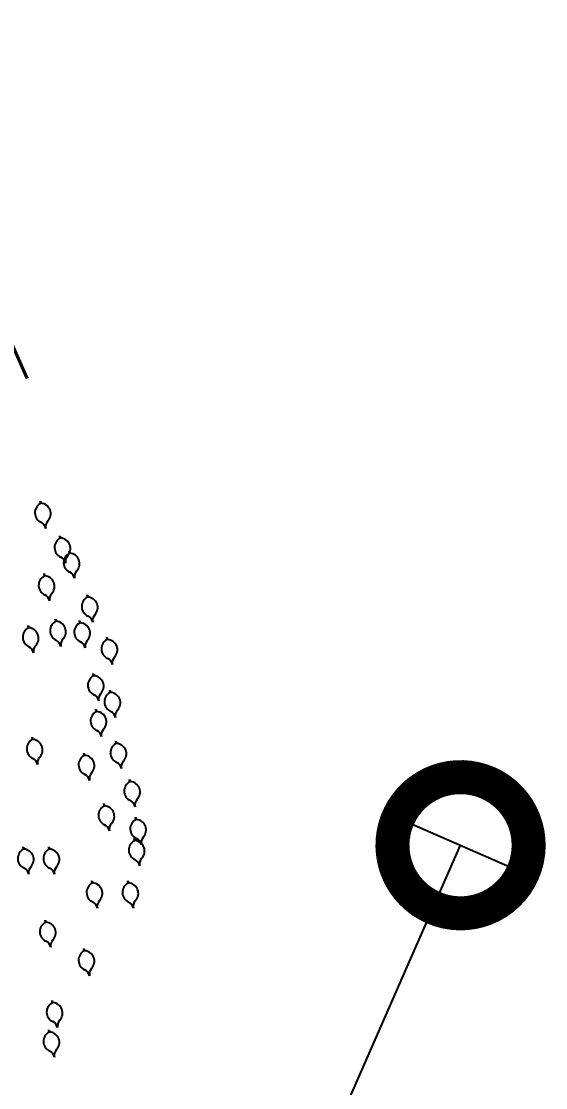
# Model space of a CAD drawing. Extents: x 3907.4 to 3911.57, y -3054.42 to -3053.7.
# Drawn here: x 3907.81451 to 3907.82221, y -3053.90185 to -3053.8862 of the extents above; entities that cross this region are included whole.
import ezdxf

# ---------------------------------------------------------------- set-up
doc = ezdxf.new("R2010")
doc.units = 0
doc.header["$LTSCALE"] = 2
doc.header["$MEASUREMENT"] = 0
doc.layers.get('0').update_dxf_attribs({"linetype": 'CONTINUOUS'})
for name, color, linetype in [('AĞAÇ', 9, 'CONTINUOUS'), ('OLÇÜ', 6, 'CONTINUOUS'), ('TEXT', 11, 'CONTINUOUS')]:
    doc.layers.add(name, color=color, linetype=linetype)
doc.styles.add('KAPı-PEN', font='simplex.shx', dxfattribs={"width": 0.7, "height": 10})

msp = doc.modelspace()

# ---------------------------------------------------------------- linework, layer by layer
at = {"color": 0, "linetype": 'ByBlock', "const_width": 0.002}
msp.add_lwpolyline([(3907.820858029442, -3053.89852113709, 1), (3907.821058759015, -3053.898063198624, 1)], format="xyb", close=True, dxfattribs=at)
at = {"layer": 'AĞAÇ'}
for p, q in [((3907.814792081211, -3053.893273243563), (3907.814787760817, -3053.893239201715)), ((3907.814800344132, -3053.893271611768), (3907.814796633881, -3053.893242377445)), ((3907.815081024201, -3053.893784078673), (3907.815076703807, -3053.893750036826)), ((3907.815089287123, -3053.893782446879), (3907.815085576872, -3053.893753212556)), ((3907.815214382602, -3053.894006180862), (3907.815210062208, -3053.893972139015)), ((3907.815222645523, -3053.894004549068), (3907.815218935273, -3053.893975314745)), ((3907.814847415385, -3053.894338606216), (3907.814843094991, -3053.894304564369)), ((3907.814855678307, -3053.894336974422), (3907.814851968056, -3053.894307740099)), ((3907.815481099403, -3053.894650277436), (3907.815476779009, -3053.894616235588)), ((3907.815489362325, -3053.894648645641), (3907.815485652074, -3053.894619411318)), ((3907.815014345001, -3053.895005641088), (3907.815010024607, -3053.89497159924)), ((3907.815022607922, -3053.895004009293), (3907.815018897672, -3053.89497477497)), ((3907.815369967508, -3053.895027851269), (3907.815365647114, -3053.894993809422)), ((3907.815378230429, -3053.895026219475), (3907.815374520179, -3053.894996985152)), ((3907.814613006818, -3053.895099880302), (3907.814608686424, -3053.895065838455)), ((3907.814621269739, -3053.895098248508), (3907.814617559489, -3053.895069014185)), ((3907.815770042394, -3053.89527216364), (3907.815765722, -3053.895238121793)), ((3907.815778305315, -3053.895270531846), (3907.815774595065, -3053.895241297523)), ((3907.815570004793, -3053.895805209119), (3907.815565684399, -3053.895771167272)), ((3907.815578267714, -3053.895803577324), (3907.815574557464, -3053.895774343001)), ((3907.815814495405, -3053.89604952149), (3907.815810175011, -3053.896015479642)), ((3907.815822758326, -3053.896047889695), (3907.815819048075, -3053.896018655372)), ((3907.815609243781, -3053.896329630577), (3907.815604923388, -3053.89629558873)), ((3907.815617506702, -3053.896327998782), (3907.815613796452, -3053.89629876446)), ((3907.814671608881, -3053.896739547335), (3907.814667288487, -3053.896705505488)), ((3907.814679871802, -3053.896737915541), (3907.814676161552, -3053.896708681218)), ((3907.815902254411, -3053.896798106952), (3907.815897934017, -3053.896764065105)), ((3907.815910517333, -3053.896796475157), (3907.815906807082, -3053.896767240835)), ((3907.815433437277, -3053.896973785616), (3907.815429116883, -3053.896939743769)), ((3907.815441700198, -3053.896972153821), (3907.815437989947, -3053.896942919499)), ((3907.816103438396, -3053.897359924817), (3907.816099118002, -3053.89732588297)), ((3907.816111701317, -3053.897358293023), (3907.816107991066, -3053.8973290587)), ((3907.815725589699, -3053.897715288283), (3907.815721269305, -3053.897681246436)), ((3907.81573385262, -3053.897713656489), (3907.81573014237, -3053.897684422166)), ((3907.816192344101, -3053.897915180291), (3907.816188023708, -3053.897881138444)), ((3907.816200607022, -3053.897913548496), (3907.816196896772, -3053.897884314173)), ((3907.814541967063, -3053.898350321874), (3907.814537646669, -3053.898316280026)), ((3907.814550229984, -3053.898348690079), (3907.814546519734, -3053.898319455756)), ((3907.814918231741, -3053.898350321874), (3907.814913911347, -3053.898316280026)), ((3907.814926494662, -3053.898348690079), (3907.814922784411, -3053.898319455756)), ((3907.816170117596, -3053.89822612358), (3907.816165797202, -3053.898192081733)), ((3907.816178380517, -3053.898224491785), (3907.816174670267, -3053.898195257462)), ((3907.815550641402, -3053.89884769093), (3907.815546321009, -3053.898813649083)), ((3907.815558904324, -3053.898846059135), (3907.815555194073, -3053.898816824812)), ((3907.816078060916, -3053.89884769093), (3907.816073740521, -3053.898813649083)), ((3907.816086323837, -3053.898846059135), (3907.816082613586, -3053.898816824812)), ((3907.814864479689, -3053.899424581264), (3907.814860159295, -3053.899390539417)), ((3907.814872742611, -3053.89942294947), (3907.81486903236, -3053.899393715147)), ((3907.815433437277, -3053.89984320311), (3907.815429116883, -3053.899809161263)), ((3907.815441700198, -3053.899841571316), (3907.815437989947, -3053.899812336993)), ((3907.814964619827, -3053.90060447701), (3907.814960299433, -3053.900570435163)), ((3907.814972882748, -3053.900602845215), (3907.814969172498, -3053.900573610892)), ((3907.814918231741, -3053.90103597035), (3907.814913911347, -3053.901001928502)), ((3907.814926494662, -3053.901034338555), (3907.814922784411, -3053.901005104232))]:
    msp.add_line(p, q, dxfattribs=at)
for centre, radius, start, end in [((3907.814862173795, -3053.893410416055), 0.000154043055683673, 117.0661848723325, 245.5617558112027), ((3907.814787658626, -3053.893425131607), 0.000154043055683673, 316.7807498823022, 85.276320846058), ((3907.814747227611, -3053.893663364581), 0.0001237978734287271, 11.1712527772592, 65.56175581120272), ((3907.814990132034, -3053.893615394848), 0.0001237978734287271, 136.7807498823022, 191.1712527772592), ((3907.815151116786, -3053.893921251165), 0.000154043055683673, 117.0661848723325, 245.5617558112027), ((3907.815076601617, -3053.893935966717), 0.000154043055683673, 316.7807498823022, 85.276320846058), ((3907.815036170602, -3053.894174199691), 0.0001237978734287271, 11.1712527772592, 65.56175581120272), ((3907.815284475186, -3053.894143353355), 0.000154043055683673, 117.0661848723325, 245.5617558112027), ((3907.815279075025, -3053.894126229959), 0.0001237978734287271, 136.7807498823022, 191.1712527772592), ((3907.815209960017, -3053.894158068907), 0.000154043055683673, 316.7807498823022, 85.276320846058), ((3907.815412433425, -3053.894348332148), 0.0001237978734287271, 136.7807498823022, 191.1712527772592), ((3907.81491750797, -3053.894475778709), 0.000154043055683673, 117.0661848723325, 245.5617558112027), ((3907.814842992801, -3053.89449049426), 0.000154043055683673, 316.7807498823022, 85.276320846058), ((3907.815169529002, -3053.89439630188), 0.0001237978734287271, 11.1712527772592, 65.56175581120272), ((3907.814802561786, -3053.894728727234), 0.0001237978734287271, 11.1712527772592, 65.56175581120272), ((3907.815045466209, -3053.894680757502), 0.0001237978734287271, 136.7807498823022, 191.1712527772592), ((3907.815551191988, -3053.894787449928), 0.000154043055683673, 117.0661848723325, 245.5617558112027), ((3907.815476676818, -3053.89480216548), 0.000154043055683673, 316.7807498823022, 85.276320846058), ((3907.815084437585, -3053.89514281358), 0.000154043055683673, 117.0661848723325, 245.5617558112027), ((3907.815009922416, -3053.895157529132), 0.000154043055683673, 316.7807498823022, 85.276320846058), ((3907.815440060092, -3053.895165023761), 0.000154043055683673, 117.0661848723325, 245.5617558112027), ((3907.815365544924, -3053.895179739314), 0.000154043055683673, 316.7807498823022, 85.276320846058), ((3907.815436245804, -3053.895040398453), 0.0001237978734287271, 11.1712527772592, 65.56175581120272), ((3907.815679150227, -3053.894992428721), 0.0001237978734287271, 136.7807498823022, 191.1712527772592), ((3907.814683099402, -3053.895237052795), 0.000154043055683673, 117.0661848723325, 245.5617558112027), ((3907.814608584234, -3053.895251768346), 0.000154043055683673, 316.7807498823022, 85.276320846058), ((3907.814811057641, -3053.895442031588), 0.0001237978734287271, 136.7807498823022, 191.1712527772592), ((3907.814969491401, -3053.895395762106), 0.0001237978734287271, 11.1712527772592, 65.56175581120272), ((3907.815212395824, -3053.895347792373), 0.0001237978734287271, 136.7807498823022, 191.1712527772592), ((3907.815325113908, -3053.895417972287), 0.0001237978734287271, 11.1712527772592, 65.56175581120272), ((3907.815568018331, -3053.895370002555), 0.0001237978734287271, 136.7807498823022, 191.1712527772592), ((3907.815840134978, -3053.895409336133), 0.000154043055683673, 117.0661848723325, 245.5617558112027), ((3907.81576561981, -3053.895424051685), 0.000154043055683673, 316.7807498823022, 85.276320846058), ((3907.814568153218, -3053.89549000132), 0.0001237978734287271, 11.1712527772592, 65.56175581120272), ((3907.815725188794, -3053.895662284658), 0.0001237978734287271, 11.1712527772592, 65.56175581120272), ((3907.815968093217, -3053.895614314926), 0.0001237978734287271, 136.7807498823022, 191.1712527772592), ((3907.815640097377, -3053.895942381611), 0.000154043055683673, 117.0661848723325, 245.5617558112027), ((3907.815565582208, -3053.895957097163), 0.000154043055683673, 316.7807498823022, 85.276320846058), ((3907.815525151193, -3053.896195330137), 0.0001237978734287271, 11.1712527772592, 65.56175581120272), ((3907.815768055616, -3053.896147360404), 0.0001237978734287271, 136.7807498823022, 191.1712527772592), ((3907.815884587989, -3053.896186693982), 0.000154043055683673, 117.0661848723325, 245.5617558112027), ((3907.81581007282, -3053.896201409534), 0.000154043055683673, 316.7807498823022, 85.276320846058), ((3907.815679336366, -3053.896466803069), 0.000154043055683673, 117.0661848723325, 245.5617558112027), ((3907.815604821197, -3053.896481518621), 0.000154043055683673, 316.7807498823022, 85.276320846058), ((3907.815769641805, -3053.896439642508), 0.0001237978734287271, 11.1712527772592, 65.56175581120272), ((3907.816012546228, -3053.896391672775), 0.0001237978734287271, 136.7807498823022, 191.1712527772592), ((3907.815564390181, -3053.896719751595), 0.0001237978734287271, 11.1712527772592, 65.56175581120272), ((3907.815807294604, -3053.896671781863), 0.0001237978734287271, 136.7807498823022, 191.1712527772592), ((3907.814741701465, -3053.896876719828), 0.000154043055683673, 117.0661848723325, 245.5617558112027), ((3907.814667186296, -3053.89689143538), 0.000154043055683673, 316.7807498823022, 85.276320846058), ((3907.815972346995, -3053.896935279444), 0.000154043055683673, 117.0661848723325, 245.5617558112027), ((3907.815897831827, -3053.896949994996), 0.000154043055683673, 316.7807498823022, 85.276320846058), ((3907.814626755281, -3053.897129668353), 0.0001237978734287271, 11.1712527772592, 65.56175581120272), ((3907.814869659704, -3053.897081698621), 0.0001237978734287271, 136.7807498823022, 191.1712527772592), ((3907.815503529861, -3053.897110958108), 0.000154043055683673, 117.0661848723325, 245.5617558112027), ((3907.815429014692, -3053.89712567366), 0.000154043055683673, 316.7807498823022, 85.276320846058), ((3907.815857400812, -3053.89718822797), 0.0001237978734287271, 11.1712527772592, 65.56175581120272), ((3907.816100305234, -3053.897140258238), 0.0001237978734287271, 136.7807498823022, 191.1712527772592), ((3907.8156314881, -3053.897315936902), 0.0001237978734287271, 136.7807498823022, 191.1712527772592), ((3907.815388583677, -3053.897363906634), 0.0001237978734287271, 11.1712527772592, 65.56175581120272), ((3907.81617353098, -3053.897497097309), 0.000154043055683673, 117.0661848723325, 245.5617558112027), ((3907.816099015811, -3053.897511812862), 0.000154043055683673, 316.7807498823022, 85.276320846058), ((3907.815721167115, -3053.897867176327), 0.000154043055683673, 316.7807498823022, 85.276320846058), ((3907.816058584796, -3053.897750045835), 0.0001237978734287271, 11.1712527772592, 65.56175581120272), ((3907.816301489219, -3053.897702076103), 0.0001237978734287271, 136.7807498823022, 191.1712527772592), ((3907.815795682283, -3053.897852460775), 0.000154043055683673, 117.0661848723325, 245.5617558112027), ((3907.815680736099, -3053.898105409301), 0.0001237978734287271, 11.1712527772592, 65.56175581120272), ((3907.815923640522, -3053.898057439569), 0.0001237978734287271, 136.7807498823022, 191.1712527772592), ((3907.816262436686, -3053.898052352783), 0.000154043055683673, 117.0661848723325, 245.5617558112027), ((3907.816187921517, -3053.898067068335), 0.000154043055683673, 316.7807498823022, 85.276320846058), ((3907.816390394924, -3053.898257331577), 0.0001237978734287271, 136.7807498823022, 191.1712527772592), ((3907.81624021018, -3053.898363296072), 0.000154043055683673, 117.0661848723325, 245.5617558112027), ((3907.816165695011, -3053.898378011624), 0.000154043055683673, 316.7807498823022, 85.276320846058), ((3907.816147490501, -3053.898305301308), 0.0001237978734287271, 11.1712527772592, 65.56175581120272), ((3907.814612059648, -3053.898487494366), 0.000154043055683673, 117.0661848723325, 245.5617558112027), ((3907.814537544479, -3053.898502209918), 0.000154043055683673, 316.7807498823022, 85.276320846058), ((3907.814988324325, -3053.898487494366), 0.000154043055683673, 117.0661848723325, 245.5617558112027), ((3907.814913809156, -3053.898502209918), 0.000154043055683673, 316.7807498823022, 85.276320846058), ((3907.816368168419, -3053.898568274866), 0.0001237978734287271, 136.7807498823022, 191.1712527772592), ((3907.814497113463, -3053.898740442892), 0.0001237978734287271, 11.1712527772592, 65.56175581120272), ((3907.814740017886, -3053.898692473159), 0.0001237978734287271, 136.7807498823022, 191.1712527772592), ((3907.814873378141, -3053.898740442892), 0.0001237978734287271, 11.1712527772592, 65.56175581120272), ((3907.815116282564, -3053.898692473159), 0.0001237978734287271, 136.7807498823022, 191.1712527772592), ((3907.816125263996, -3053.898616244598), 0.0001237978734287271, 11.1712527772592, 65.56175581120272), ((3907.815620733987, -3053.898984863422), 0.000154043055683673, 117.0661848723325, 245.5617558112027), ((3907.815546218818, -3053.898999578974), 0.000154043055683673, 316.7807498823022, 85.276320846058), ((3907.8161481535, -3053.898984863422), 0.000154043055683673, 117.0661848723325, 245.5617558112027), ((3907.816073638331, -3053.898999578974), 0.000154043055683673, 316.7807498823022, 85.276320846058), ((3907.815748692225, -3053.899189842215), 0.0001237978734287271, 136.7807498823022, 191.1712527772592), ((3907.816276111739, -3053.899189842215), 0.0001237978734287271, 136.7807498823022, 191.1712527772592), ((3907.815505787803, -3053.899237811948), 0.0001237978734287271, 11.1712527772592, 65.56175581120272), ((3907.816033207316, -3053.899237811948), 0.0001237978734287271, 11.1712527772592, 65.56175581120272), ((3907.814934572274, -3053.899561753756), 0.000154043055683673, 117.0661848723325, 245.5617558112027), ((3907.814860057104, -3053.899576469309), 0.000154043055683673, 316.7807498823022, 85.276320846058), ((3907.81481962609, -3053.899814702282), 0.0001237978734287271, 11.1712527772592, 65.56175581120272), ((3907.815062530512, -3053.89976673255), 0.0001237978734287271, 136.7807498823022, 191.1712527772592), ((3907.815503529861, -3053.899980375603), 0.000154043055683673, 117.0661848723325, 245.5617558112027), ((3907.815429014692, -3053.899995091155), 0.000154043055683673, 316.7807498823022, 85.276320846058), ((3907.815388583677, -3053.900233324128), 0.0001237978734287271, 11.1712527772592, 65.56175581120272), ((3907.8156314881, -3053.900185354396), 0.0001237978734287271, 136.7807498823022, 191.1712527772592), ((3907.815034712411, -3053.900741649502), 0.000154043055683673, 117.0661848723325, 245.5617558112027), ((3907.814960197242, -3053.900756365054), 0.000154043055683673, 316.7807498823022, 85.276320846058), ((3907.814919766227, -3053.900994598028), 0.0001237978734287271, 11.1712527772592, 65.56175581120272), ((3907.81516267065, -3053.900946628296), 0.0001237978734287271, 136.7807498823022, 191.1712527772592), ((3907.814988324325, -3053.901173142842), 0.000154043055683673, 117.0661848723325, 245.5617558112027), ((3907.814913809156, -3053.901187858394), 0.000154043055683673, 316.7807498823022, 85.276320846058), ((3907.814873378141, -3053.901426091368), 0.0001237978734287271, 11.1712527772592, 65.56175581120272), ((3907.815116282564, -3053.901378121635), 0.0001237978734287271, 136.7807498823022, 191.1712527772592)]:
    msp.add_arc(centre, radius, start, end, dxfattribs=at)
at = {"layer": 'OLÇÜ', "color": 6}
for p, q in [((3907.820013880666, -3053.897878156329), (3907.82187427116, -3053.898693627003)), ((3907.785142263977, -3053.980002020009), (3907.820958394228, -3053.898292167857))]:
    msp.add_line(p, q, dxfattribs=at)

# ---------------------------------------------------------------- texts
at = {"layer": 'TEXT', "color": 2, "style": 'KAPı-PEN', "width": 0.7}
msp.add_text('-- 4.10 --', height=0.00275, rotation=293.999999966597, dxfattribs=at).set_placement((3907.806741354723, -3053.876695985232))

doc.saveas('drawing.dxf')
